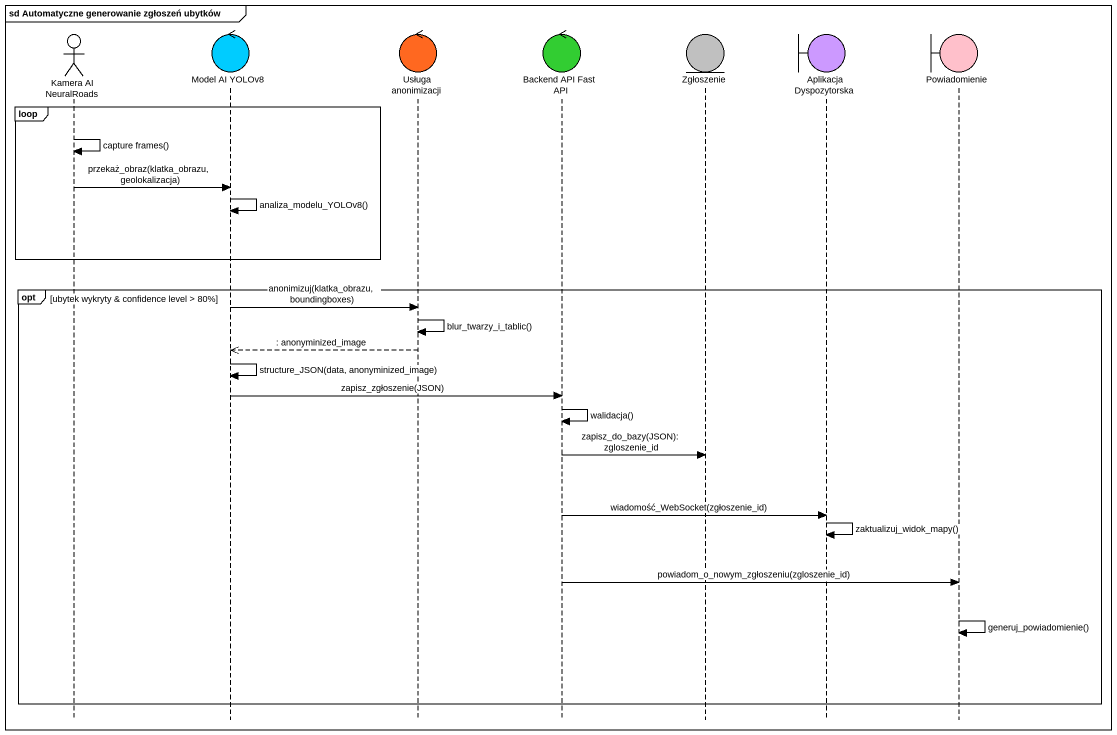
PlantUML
@startuml
mainframe sd Automatyczne generowanie zgłoszeń ubytków
hide footbox
actor "Kamera AI NeuralRoads" as Kamera_AI_NeuralRoads
control "Model AI YOLOv8" as Model_AI_YOLOv8 #00CCFF
control "Usługa anonimizacji" as Usługa_anonimizacji #FF6820
control "Backend API Fast API" as Backend_API_Fast_API #32CD32
entity Zgłoszenie #C0C0C0
boundary "Aplikacja Dyspozytorska" as Aplikacja_Dyspozytorska #CC99FF
boundary Powiadomienie #FFC0CB

loop
  Kamera_AI_NeuralRoads -> Kamera_AI_NeuralRoads : capture frames()
  Kamera_AI_NeuralRoads -> Model_AI_YOLOv8 : przekaż_obraz(klatka_obrazu, geolokalizacja)
  Model_AI_YOLOv8 -> Model_AI_YOLOv8 : analiza_modelu_YOLOv8()
end
opt ubytek wykryty & confidence level > 80%
  Model_AI_YOLOv8 -> Usługa_anonimizacji : anonimizuj(klatka_obrazu, boundingboxes)
  Usługa_anonimizacji -> Usługa_anonimizacji : blur_twarzy_i_tablic()
  Usługa_anonimizacji -->> Model_AI_YOLOv8 : : anonyminized_image
  Model_AI_YOLOv8 -> Model_AI_YOLOv8 : structure_JSON(data, anonyminized_image)
  Model_AI_YOLOv8 -> Backend_API_Fast_API : zapisz_zgłoszenie(JSON)
  Backend_API_Fast_API -> Backend_API_Fast_API : walidacja()
  Backend_API_Fast_API -> Zgłoszenie : zapisz_do_bazy(JSON): zgloszenie_id
  Backend_API_Fast_API -> Aplikacja_Dyspozytorska : wiadomość_WebSocket(zgłoszenie_id)
  Aplikacja_Dyspozytorska -> Aplikacja_Dyspozytorska : zaktualizuj_widok_mapy()
  Backend_API_Fast_API -> Powiadomienie : powiadom_o_nowym_zgłoszeniu(zgloszenie_id)
  Powiadomienie -> Powiadomienie : generuj_powiadomienie()
end
@enduml
